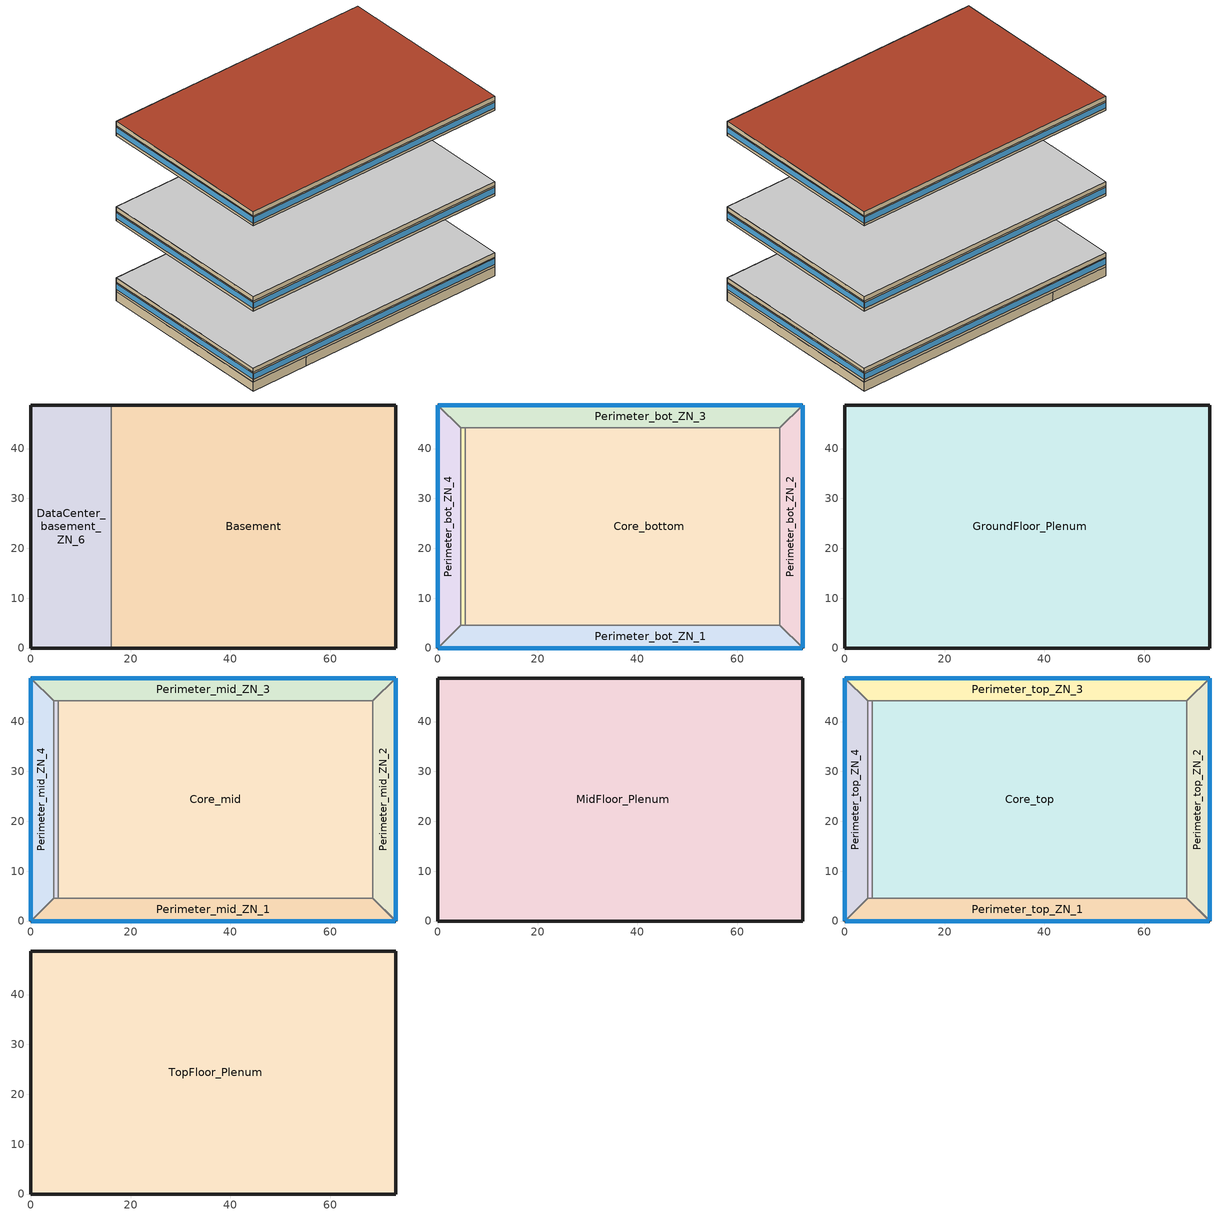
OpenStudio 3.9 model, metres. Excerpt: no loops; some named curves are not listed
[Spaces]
Basement
 floor foundation (BTAP-Grnd-Floor-Mass:U-0.757_std): 73.11,48.74 73.11,0 16.08,0 16.08,48.74 z-2.44
 wall foundation (BTAP-Grnd-Wall-Mass:U-0.568_std): 16.08,0 73.11,0 73.11,48.74 16.08,48.74 z-2.44:0
 wall to DataCenter_basement_ZN_6: 16.08,48.74 16.08,0 z-2.44:0
DataCenter_basement_ZN_6
 floor foundation (BTAP-Grnd-Floor-Mass:U-0.757_std): 16.08,48.74 16.08,0 0,0 0,48.74 z-2.44
 wall foundation (BTAP-Grnd-Wall-Mass:U-0.568_std): 16.08,48.74 0,48.74 0,0 16.08,0 z-2.44:0
Core_bottom
 floor to DataCenter_basement_ZN_6: 16.08,44.16 16.08,4.57 5.49,4.57 5.49,44.16 z0
 floor to Basement: 68.53,44.16 68.53,4.57 16.08,4.57 16.08,44.16 z0
 wall to Perimeter_bot_ZN_1: 5.49,4.57 68.53,4.57 z0:2.74
 wall to DataCenter_bot_ZN_6: 5.49,44.16 5.49,4.57 z0:2.74
 wall to Perimeter_bot_ZN_2: 68.53,4.57 68.53,44.16 z0:2.74
 wall to Perimeter_bot_ZN_3: 68.53,44.16 5.49,44.16 z0:2.74
Perimeter_bot_ZN_3
 floor to Basement: 73.11,48.74 68.53,44.16 16.08,44.16 16.08,48.74 z0
 floor to DataCenter_basement_ZN_6: 16.08,48.74 16.08,44.16 4.57,44.16 0,48.74 z0
 wall outside: 73.11,48.74 0,48.74 z0:2.74
 wall to Perimeter_bot_ZN_4: 0,48.74 4.57,44.16 z0:2.74
 wall to Perimeter_bot_ZN_2: 68.53,44.16 73.11,48.74 z0:2.74
 wall to DataCenter_bot_ZN_6: 4.57,44.16 5.49,44.16 z0:2.74
 window (BTAP-Ext-FixedWindow:U=0.220 SHGC=0.500): 73.08,48.74 0.03,48.74 z0.76:2.35
Perimeter_bot_ZN_1
 floor to DataCenter_basement_ZN_6: 16.08,4.57 16.08,0 0,0 4.57,4.57 z0
 floor to Basement: 68.53,4.57 73.11,0 16.08,0 16.08,4.57 z0
 wall outside: 0,0 73.11,0 z0:2.74
 wall to Perimeter_bot_ZN_4: 4.57,4.57 0,0 z0:2.74
 wall to DataCenter_bot_ZN_6: 5.49,4.57 4.57,4.57 z0:2.74
 wall to Perimeter_bot_ZN_2: 73.11,0 68.53,4.57 z0:2.74
 window (BTAP-Ext-FixedWindow:U=0.220 SHGC=0.500): 0.03,0 73.08,0 z0.76:2.35
Perimeter_bot_ZN_2
 floor to Basement: 73.11,48.74 73.11,0 68.53,4.57 68.53,44.16 z0
 wall outside: 73.11,0 73.11,48.74 z0:2.74
 window (BTAP-Ext-FixedWindow:U=0.220 SHGC=0.500): 73.11,0.03 73.11,48.71 z0.76:2.35
Perimeter_bot_ZN_4
 floor to DataCenter_basement_ZN_6: 0,48.74 4.57,44.16 4.57,4.57 0,0 z0
 wall outside: 0,48.74 0,0 z0:2.74
 wall to DataCenter_bot_ZN_6: 4.57,4.57 4.57,44.16 z0:2.74
 window (BTAP-Ext-FixedWindow:U=0.220 SHGC=0.500): 0,48.71 0,0.03 z0.76:2.35
DataCenter_bot_ZN_6
 floor to DataCenter_basement_ZN_6: 5.49,44.16 5.49,4.57 4.57,4.57 4.57,44.16 z0
GroundFloor_Plenum
 floor to Perimeter_bot_ZN_4: 0,48.74 4.57,44.16 4.57,4.57 0,0 z2.74
 floor to Perimeter_bot_ZN_2: 73.11,48.74 73.11,0 68.53,4.57 68.53,44.16 z2.74
 floor to Perimeter_bot_ZN_1: 68.53,4.57 73.11,0 0,0 4.57,4.57 z2.74
 floor to Perimeter_bot_ZN_3: 73.11,48.74 68.53,44.16 4.57,44.16 0,48.74 z2.74
 floor to Core_bottom: 68.53,44.16 68.53,4.57 5.49,4.57 5.49,44.16 z2.74
 floor to DataCenter_bot_ZN_6: 5.49,44.16 5.49,4.57 4.57,4.57 4.57,44.16 z2.74
 wall outside: 73.11,0 73.11,48.74 0,48.74 0,0 73.11,0 z2.74:3.96
 ceiling adiabatic (BTAP-Int-Wall): 73.11,0 73.11,48.74 0,48.74 0,0 z3.96
Perimeter_mid_ZN_2
 floor adiabatic (BTAP-Int-Wall): 73.11,48.74 73.11,0 68.53,4.57 68.53,44.16 z19.82
 wall outside: 73.11,0 73.11,48.74 z19.82:22.56
 wall to Perimeter_mid_ZN_3: 73.11,48.74 68.53,44.16 z19.82:22.56
 wall to Perimeter_mid_ZN_1: 68.53,4.57 73.11,0 z19.82:22.56
 wall to Core_mid: 68.53,44.16 68.53,4.57 z19.82:22.56
 window (BTAP-Ext-FixedWindow:U=0.220 SHGC=0.500): 73.11,0.03 73.11,48.71 z20.58:22.16
Perimeter_mid_ZN_1
 floor adiabatic (BTAP-Int-Wall): 68.53,4.57 73.11,0 0,0 4.57,4.57 z19.82
 wall outside: 0,0 73.11,0 z19.82:22.56
 wall to Perimeter_mid_ZN_4: 4.57,4.57 0,0 z19.82:22.56
 wall to DataCenter_mid_ZN_6: 5.49,4.57 4.57,4.57 z19.82:22.56
 wall to Core_mid: 68.53,4.57 5.49,4.57 z19.82:22.56
 window (BTAP-Ext-FixedWindow:U=0.220 SHGC=0.500): 0.03,0 73.08,0 z20.58:22.16
DataCenter_mid_ZN_6
 floor adiabatic (BTAP-Int-Wall): 5.49,44.16 5.49,4.57 4.57,4.57 4.57,44.16 z19.82
 wall to Perimeter_mid_ZN_4: 4.57,44.16 4.57,4.57 z19.82:22.56
 wall to Core_mid: 5.49,4.57 5.49,44.16 z19.82:22.56
 wall to Perimeter_mid_ZN_3: 5.49,44.16 4.57,44.16 z19.82:22.56
Core_mid
 floor adiabatic (BTAP-Int-Wall): 68.53,44.16 68.53,4.57 5.49,4.57 5.49,44.16 z19.82
 wall to Perimeter_mid_ZN_3: 68.53,44.16 5.49,44.16 z19.82:22.56
Perimeter_mid_ZN_3
 floor adiabatic (BTAP-Int-Wall): 73.11,48.74 68.53,44.16 4.57,44.16 0,48.74 z19.82
 wall outside: 73.11,48.74 0,48.74 z19.82:22.56
 wall to Perimeter_mid_ZN_4: 0,48.74 4.57,44.16 z19.82:22.56
 window (BTAP-Ext-FixedWindow:U=0.220 SHGC=0.500): 73.08,48.74 0.03,48.74 z20.58:22.16
Perimeter_mid_ZN_4
 floor adiabatic (BTAP-Int-Wall): 0,48.74 4.57,44.16 4.57,4.57 0,0 z19.82
 wall outside: 0,48.74 0,0 z19.82:22.56
 window (BTAP-Ext-FixedWindow:U=0.220 SHGC=0.500): 0,48.71 0,0.03 z20.58:22.16
MidFloor_Plenum
 floor to Perimeter_mid_ZN_1: 68.53,4.57 73.11,0 0,0 4.57,4.57 z22.56
 floor to DataCenter_mid_ZN_6: 5.49,44.16 5.49,4.57 4.57,4.57 4.57,44.16 z22.56
 floor to Perimeter_mid_ZN_2: 73.11,48.74 73.11,0 68.53,4.57 68.53,44.16 z22.56
 floor to Perimeter_mid_ZN_4: 0,48.74 4.57,44.16 4.57,4.57 0,0 z22.56
 floor to Core_mid: 68.53,44.16 68.53,4.57 5.49,4.57 5.49,44.16 z22.56
 floor to Perimeter_mid_ZN_3: 73.11,48.74 68.53,44.16 4.57,44.16 0,48.74 z22.56
 wall outside: 73.11,48.74 0,48.74 0,0 73.11,0 73.11,48.74 z22.56:23.78
 ceiling adiabatic (BTAP-Int-Wall): 73.11,0 73.11,48.74 0,48.74 0,0 z23.78
DataCenter_top_ZN_6
 floor adiabatic (BTAP-Int-Wall): 5.49,44.16 5.49,4.57 4.57,4.57 4.57,44.16 z43.6
 wall to Perimeter_top_ZN_4: 4.57,44.16 4.57,4.57 z43.6:46.34
 wall to Core_top: 5.49,4.57 5.49,44.16 z43.6:46.34
 wall to Perimeter_top_ZN_3: 5.49,44.16 4.57,44.16 z43.6:46.34
 wall to Perimeter_top_ZN_1: 4.57,4.57 5.49,4.57 z43.6:46.34
Perimeter_top_ZN_3
 floor adiabatic (BTAP-Int-Wall): 73.11,48.74 68.53,44.16 4.57,44.16 0,48.74 z43.6
 wall outside: 73.11,48.74 0,48.74 z43.6:46.34
 wall to Core_top: 5.49,44.16 68.53,44.16 z43.6:46.34
 wall to Perimeter_top_ZN_2: 68.53,44.16 73.11,48.74 z43.6:46.34
 wall to Perimeter_top_ZN_4: 0,48.74 4.57,44.16 z43.6:46.34
 window (BTAP-Ext-FixedWindow:U=0.220 SHGC=0.500): 73.08,48.74 0.03,48.74 z44.36:45.94
Core_top
 floor adiabatic (BTAP-Int-Wall): 68.53,44.16 68.53,4.57 5.49,4.57 5.49,44.16 z43.6
 wall to Perimeter_top_ZN_1: 5.49,4.57 68.53,4.57 z43.6:46.34
 wall to Perimeter_top_ZN_2: 68.53,4.57 68.53,44.16 z43.6:46.34
Perimeter_top_ZN_2
 floor adiabatic (BTAP-Int-Wall): 73.11,48.74 73.11,0 68.53,4.57 68.53,44.16 z43.6
 wall outside: 73.11,0 73.11,48.74 z43.6:46.34
 wall to Perimeter_top_ZN_1: 68.53,4.57 73.11,0 z43.6:46.34
 window (BTAP-Ext-FixedWindow:U=0.220 SHGC=0.500): 73.11,0.03 73.11,48.71 z44.36:45.94
Perimeter_top_ZN_1
 floor adiabatic (BTAP-Int-Wall): 68.53,4.57 73.11,0 0,0 4.57,4.57 z43.6
 wall outside: 0,0 73.11,0 z43.6:46.34
 wall to Perimeter_top_ZN_4: 4.57,4.57 0,0 z43.6:46.34
 window (BTAP-Ext-FixedWindow:U=0.220 SHGC=0.500): 0.03,0 73.08,0 z44.36:45.94
Perimeter_top_ZN_4
 floor adiabatic (BTAP-Int-Wall): 0,48.74 4.57,44.16 4.57,4.57 0,0 z43.6
 wall outside: 0,48.74 0,0 z43.6:46.34
 window (BTAP-Ext-FixedWindow:U=0.220 SHGC=0.500): 0,48.71 0,0.03 z44.36:45.94
TopFloor_Plenum
 floor to Perimeter_top_ZN_3: 73.11,48.74 68.53,44.16 4.57,44.16 0,48.74 z46.34
 floor to Perimeter_top_ZN_2: 73.11,48.74 73.11,0 68.53,4.57 68.53,44.16 z46.34
 floor to Perimeter_top_ZN_1: 68.53,4.57 73.11,0 0,0 4.57,4.57 z46.34
 floor to Perimeter_top_ZN_4: 0,48.74 4.57,44.16 4.57,4.57 0,0 z46.34
 floor to DataCenter_top_ZN_6: 5.49,44.16 5.49,4.57 4.57,4.57 4.57,44.16 z46.34
 floor to Core_top: 68.53,44.16 68.53,4.57 5.49,4.57 5.49,44.16 z46.34
 wall outside: 0,0 73.11,0 73.11,48.74 0,48.74 0,0 z46.34:47.56
 roof outside: 73.11,0 73.11,48.74 0,48.74 0,0 z47.56
[Building]
LargeOffice: North Axis {deg}=45; Default Construction Set=BTAP-Mass at hdd = 3890.0; Standards Number of Stories=13; Standards Number of Above Ground Stories=12; Standards Template=NECB2017; Standards Building Type=LargeOffice
[Site]
Toronto Intl AP_ON_CAN: Latitude {deg}=43.68; Longitude {deg}=-79.63; Time Zone {hr}=-5; Elevation {m}=173.4
[Site:WaterMainsTemperature]
Calculation Method=Correlation; Annual Average Outdoor Air Temperature {C}=9.06667; Maximum Difference In Monthly Average Outdoor Air Temperatures {deltaC}=25.2
[Site:GroundTemperature:BuildingSurface]
19.527, 19.502, 19.536, 19.598, 20.002, 21.64, 22.225, 22.375, 21.449, 20.121, 19.802, 19.633
[SizingPeriod:DesignDay] Barometric Pressure {Pa}=99259; Rain Indicator=No; Snow Indicator=No; Day of Month=21; Daylight Saving Time Indicator=No; Humidity Condition Type=Wetbulb; Dry-Bulb Temperature Range Modifier Type=DefaultMultipliers
Name | Maximum Dry-Bulb Temperature {C} | Daily Dry-Bulb Temperature Range {deltaC} | Wind Speed {m/s} | Wind Direction {deg} | Month | Day Type | Wetbulb or DewPoint at Maximum Dry-Bulb {C} | Solar Model Indicator | ASHRAE Clear Sky Optical Depth for Beam Irradiance | ASHRAE Clear Sky Optical Depth for Diffuse Irradiance | Sky Clearness
Toronto Intl AP Ann Clg .4% Condns DB=>MWB | 31.5 | 9.5 | 6 | 270 | 7 | SummerDesignDay | 22.4 | ASHRAETau | 0.426 | 2.27
Toronto Intl AP Ann Clg .4% Condns WB=>MDB | 29.2 | 9.5 | 6 | 270 | 7 | SummerDesignDay | 23.8 | ASHRAETau | 0.426 | 2.27
Toronto Intl AP Ann Htg 99.6% Condns DB | -18.5 | 0 | 5.3 | 0 | 1 | WinterDesignDay | -18.5 | ASHRAEClearSky |  |  | 0
[ClimateZones]
Climate Zone Institution Name 1=ASHRAE; Climate Zone Document Name 1=ANSI/ASHRAE Standard 169; Climate Zone Document Year 1=2006; Climate Zone Value 1=5A
[Site:GroundTemperature:Shallow]
-2.3, -0.2, 4, 8, 15.4, 19.4, 20.5, 18.5, 13.9, 8.1, 2.5, -1.3
[Site:GroundTemperature:Deep]
3.7, 3.3, 4.4, 5.9, 9.7, 12.5, 14.4, 14.8, 13.7, 11.3, 8.3, 5.6
[Site:GroundTemperature:FCfactorMethod]
January Ground Temperature {C}=10.8; February Ground Temperature {C}=4; March Ground Temperature {C}=-2.5; April Ground Temperature {C}=-2.7; May Ground Temperature {C}=-3.6; June Ground Temperature {C}=0.4; July Ground Temperature {C}=7.7; August Ground Temperature {C}=14.6; September Ground Temperature {C}=19.4; October Ground Temperature {C}=21.6; November Ground Temperature {C}=20.9; December Ground Temperature {C}=18.2
[Material:NoMass] Roughness=Smooth; Thermal Absorptance=0.9; Solar Absorptance=0.7
Name | Thermal Resistance {m2-K/W} | Visible Absorptance
Typical Carpet Pad; Typical Carpet Pad 1 | 0.21648 | 0.8
Typical Insulation 1 | 5.91238 | 0.7
Typical Insulation 2 | 3.32618 | 0.7
Typical Insulation 3 | 6.17282 | 0.7
Typical Carpet Pad 2 | 1.25503 | 0.8
Typical Carpet Pad 3 | 1.69459 | 0.8
Typical Carpet Pad 4 | 4.69593 | 0.8
Typical Insulation 4 | 0.526298 | 0.7
Typical Insulation 5 | 0.526316 | 0.7
[Material]
Name | Roughness | Thickness {m} | Conductivity {W/m-K} | Density {kg/m3} | Specific Heat {J/kg-K} | Thermal Absorptance | Solar Absorptance | Visible Absorptance
G05 25mm wood | MediumSmooth | 0.0254 | 0.15 | 608 | 1630 | 0.9 | 0.5 | 0.5
100mm Normalweight concrete floor 1 | MediumSmooth | 0.1016 | 2.31 | 2322 | 832
G01 13mm gypsum board 1 | Smooth | 0.0127 | 0.16 | 800 | 1090 | 0.9 | 0.7 | 0.5
4 in. Normalweight Concrete Floor 1 | MediumRough | 0.1016 | 2.31 | 2322 | 832 | 0.9 | 0.7 | 0.7
1IN Stucco 1 | Smooth | 0.0253 | 0.6918 | 1858 | 837 | 0.9 | 0.7 | 0.92
8IN CONCRETE HW RefBldg 1 | Rough | 0.2032 | 1.311 | 2240 | 836.8 | 0.9 | 0.7 | 0.7
1/2IN Gypsum 1 | Smooth | 0.0127 | 0.16 | 784.9 | 830 | 0.9 | 0.4 | 0.4
Metal Roof Surface 1; F08 Metal surface 1 | Smooth | 0.0008 | 45.28 | 7824 | 500 | 0.9 | 0.7 | 0.7
6 in. Normalweight Concrete Floor 1; 6 in. Normalweight Concrete Floor 2; 6 in. Normalweight Concrete Floor 3 | MediumRough | 0.1524 | 2.31 | 2322 | 832 | 0.9 | 0.7 | 0.7
Expanded Polystyrene | MediumSmooth | 0.0363959 | 0.029 | 29 | 1210
Expanded Polystyrene 1 | MediumSmooth | 0.0491431 | 0.029 | 29 | 1210
[Construction]
BTAP-Int-Partition; BTAP-Int-Door: G05 25mm wood
BTAP-Int-Floor: 100mm Normalweight concrete floor 1, Typical Carpet Pad
BTAP-Int-Wall: G01 13mm gypsum board 1, G01 13mm gypsum board 1
BTAP-Int-Ceiling: Typical Carpet Pad, 100mm Normalweight concrete floor 1
BTAP-Int-Window: SimpleGlazing
BTAP-Ext-Floor-Mass:U-0.162: Typical Insulation 1, 4 in. Normalweight Concrete Floor 1, Typical Carpet Pad 1
BTAP-Ext-Wall-Mass:U-0.278: 1IN Stucco 1, 8IN CONCRETE HW RefBldg 1, Typical Insulation 2, 1/2IN Gypsum 1
BTAP-Ext-Roof-Metal:U-0.162: Metal Roof Surface 1, Typical Insulation 3
BTAP-Grnd-Floor-Mass:U-0.757: 6 in. Normalweight Concrete Floor 1, Typical Carpet Pad 2
BTAP-Grnd-Wall-Mass:U-0.568: 6 in. Normalweight Concrete Floor 2, Typical Carpet Pad 3
BTAP-Grnd-Roof-Mass:U-0.21: 6 in. Normalweight Concrete Floor 3, Typical Carpet Pad 4
BTAP-Ext-FixedWindow:U=0.220 SHGC=0.500: SimpleGlazing:U=0.220 SHGC=0.500
BTAP-Ext-FixedWindow:U=0.220 SHGC=0.600: SimpleGlazing:U=0.220 SHGC=0.600
BTAP-Ext-Door:U-1.9: F08 Metal surface 1, Typical Insulation 4
BTAP-Ext-GlassDoors:U=0.190 SHGC=0.600; BTAP-Ext-Skylights:U=0.190 SHGC=0.600; BTAP-Ext-DaylightDomes:U=0.190 SHGC=0.600; BTAP-Ext-DaylightDiffuser:U=0.190 SHGC=0.600: SimpleGlazing:U=0.190 SHGC=0.600
BTAP-Ext-OverHeadDoor:U-1.9: Typical Insulation 5
BTAP-Grnd-Floor-Mass:U-0.757_std: 6 in. Normalweight Concrete Floor 1, Expanded Polystyrene
BTAP-Grnd-Wall-Mass:U-0.568_std: 6 in. Normalweight Concrete Floor 2, Expanded Polystyrene 1
[DefaultConstructionSet]
BTAP-Mass at hdd = 3890.0: Default Exterior Surface Constructions=BTAP-Mass at hdd = 3890.0; Default Interior Surface Constructions=Default Surface Constructions 2; Default Ground Contact Surface Constructions=BTAP-Mass at hdd = 3890.0 1; Default Exterior SubSurface Constructions=BTAP-Mass at hdd = 3890.0; Default Interior SubSurface Constructions=Default Sub Surface Constructions 2; Interior Partition Construction=BTAP-Int-Partition
[DefaultSurfaceConstructions]
Name | Floor Construction | Wall Construction | Roof Ceiling Construction
Default Surface Constructions 2 | BTAP-Int-Floor | BTAP-Int-Wall | BTAP-Int-Ceiling
BTAP-Mass at hdd = 3890.0 | BTAP-Ext-Floor-Mass:U-0.162 | BTAP-Ext-Wall-Mass:U-0.278 | BTAP-Ext-Roof-Metal:U-0.162
BTAP-Mass at hdd = 3890.0 1 | BTAP-Grnd-Floor-Mass:U-0.757 | BTAP-Grnd-Wall-Mass:U-0.568 | BTAP-Grnd-Roof-Mass:U-0.21
[DefaultSubSurfaceConstructions]
Name | Fixed Window Construction | Operable Window Construction | Door Construction | Glass Door Construction | Overhead Door Construction | Skylight Construction | Tubular Daylight Dome Construction | Tubular Daylight Diffuser Construction
Default Sub Surface Constructions 2 | BTAP-Int-Window | BTAP-Int-Window | BTAP-Int-Door
BTAP-Mass at hdd = 3890.0 | BTAP-Ext-FixedWindow:U=0.220 SHGC=0.500 | BTAP-Ext-FixedWindow:U=0.220 SHGC=0.600 | BTAP-Ext-Door:U-1.9 | BTAP-Ext-GlassDoors:U=0.190 SHGC=0.600 | BTAP-Ext-OverHeadDoor:U-1.9 | BTAP-Ext-Skylights:U=0.190 SHGC=0.600 | BTAP-Ext-DaylightDomes:U=0.190 SHGC=0.600 | BTAP-Ext-DaylightDiffuser:U=0.190 SHGC=0.600
[WindowMaterial:SimpleGlazingSystem] Visible Transmittance=0.21
Name | U-Factor {W/m2-K} | Solar Heat Gain Coefficient
SimpleGlazing; SimpleGlazing:U=0.220 SHGC=0.600 | 2.2 | 0.6
SimpleGlazing:U=0.220 SHGC=0.500 | 2.2 | 0.5
SimpleGlazing:U=0.190 SHGC=0.600 | 1.9 | 0.6
[Space] Volume {m3}=Autocalculate
Name | Space Type | Building Story | Thermal Zone | Part of Total Floor Area
Core_mid | Space Function Office open plan | Building Story 2 | ALL_ST=Office open plan_FL=Building Story 2_SCH=A 4 | Yes
DataCenter_top_ZN_6 | Space Function Office open plan | Building Story 3 | ALL_ST=Office open plan_FL=Building Story 3_SCH=A 3
Perimeter_mid_ZN_2 | Space Function Office open plan | Building Story 2 | ALL_ST=Office open plan_FL=Building Story 2_SCH=A 1 | Yes
Perimeter_mid_ZN_1 | Space Function Office open plan | Building Story 2 | ALL_ST=Office open plan_FL=Building Story 2_SCH=A 2 | Yes
MidFloor_Plenum | Space Function - undefined - | Building Story 2 | ALL_ST=- undefined -_FL=Building Story 2_SCH=A | No
DataCenter_mid_ZN_6 | Space Function Office open plan | Building Story 2 | ALL_ST=Office open plan_FL=Building Story 2_SCH=A 3
Core_bottom | Space Function Office open plan | Building Story 1 | ALL_ST=Office open plan_FL=Building Story 1_SCH=A 3 | Yes
Perimeter_top_ZN_3 | Space Function Office open plan | Building Story 3 | ALL_ST=Office open plan_FL=Building Story 3_SCH=A 4 | Yes
Core_top | Space Function Office open plan | Building Story 3 | ALL_ST=Office open plan_FL=Building Story 3_SCH=A 5 | Yes
Perimeter_bot_ZN_3 | Space Function Office open plan | Building Story 1 | ALL_ST=Office open plan_FL=Building Story 1_SCH=A 4 | Yes
Basement | Space Function Electrical/Mechanical room-sch-A | Basement Story 0 | WILD_ST=Electrical/Mechanical room-sch-A_FL=Basement Story 0_SCH=A | Yes
Perimeter_bot_ZN_1 | Space Function Office open plan | Building Story 1 | ALL_ST=Office open plan_FL=Building Story 1_SCH=A 5 | Yes
Perimeter_mid_ZN_3 | Space Function Office open plan | Building Story 2 | ALL_ST=Office open plan_FL=Building Story 2_SCH=A 5 | Yes
Perimeter_top_ZN_2 | Space Function Office open plan | Building Story 3 | ALL_ST=Office open plan_FL=Building Story 3_SCH=A 2 | Yes
Perimeter_top_ZN_1 | Space Function Office open plan | Building Story 3 | ALL_ST=Office open plan_FL=Building Story 3_SCH=A 1 | Yes
Perimeter_mid_ZN_4 | Space Function Office open plan | Building Story 2 | ALL_ST=Office open plan_FL=Building Story 2_SCH=A | Yes
TopFloor_Plenum | Space Function - undefined - | Building Story 3 | ALL_ST=- undefined -_FL=Building Story 3_SCH=A | No
GroundFloor_Plenum | Space Function - undefined - | Building Story 1 | ALL_ST=- undefined -_FL=Building Story 1_SCH=A | No
Perimeter_top_ZN_4 | Space Function Office open plan | Building Story 3 | ALL_ST=Office open plan_FL=Building Story 3_SCH=A | Yes
DataCenter_basement_ZN_6 | Space Function Office open plan | Basement Story 0 | ALL_ST=Office open plan_FL=Basement Story 0_SCH=A
Perimeter_bot_ZN_2 | Space Function Office open plan | Building Story 1 | ALL_ST=Office open plan_FL=Building Story 1_SCH=A 2 | Yes
Perimeter_bot_ZN_4 | Space Function Office open plan | Building Story 1 | ALL_ST=Office open plan_FL=Building Story 1_SCH=A | Yes
DataCenter_bot_ZN_6 | Space Function Office open plan | Building Story 1 | ALL_ST=Office open plan_FL=Building Story 1_SCH=A 1
[BuildingStory]
Name | Nominal Z Coordinate {m}
Basement Story 0 | -2.439
Building Story 1 | 0
Building Story 2 | 19.816
Building Story 3 | 43.5952
[SpaceType] Standards Building Type=Space Function
Name | Default Schedule Set | Design Specification Outdoor Air Object | Standards Space Type
Space Function Electrical/Mechanical room-sch-A | Space Function Electrical/Mechanical room-sch-A Schedule Set | Space Function Electrical/Mechanical room-sch-A Ventilation | Electrical/Mechanical room-sch-A
Space Function Office open plan | Space Function Office open plan Schedule Set | Space Function Office open plan Ventilation | Office open plan
Space Function - undefined - | Space Function - undefined - Schedule Set | Space Function - undefined - Ventilation | - undefined -
[DesignSpecification:OutdoorAir]
Name | Outdoor Air Flow per Person {m3/s-person} | Outdoor Air Flow per Floor Area {m3/s-m2} | Outdoor Air Flow Air Changes per Hour {1/hr} | Outdoor Air Method
Space Function - undefined - Ventilation | 0 | 0 | 0
Space Function Electrical/Mechanical room-sch-A Ventilation |  | 0.000254 |  | Sum
Space Function Office open plan Ventilation | 0.0142188 |  |  | Sum
[DefaultScheduleSet]
Name | Number of People Schedule | People Activity Level Schedule | Lighting Schedule | Electric Equipment Schedule
Space Function - undefined - Schedule Set
Space Function Electrical/Mechanical room-sch-A Schedule Set | NECB-A-Occupancy | NECB-Activity | NECB-A-Lighting | NECB-A-Electric-Equipment
Space Function Office open plan Schedule Set | NECB-A-Occupancy | NECB-Activity | NECB-A-Occupancy-NECB-A-Lighting-0.2-0.1-0.67-Light Ruleset | NECB-A-Electric-Equipment
[ThermostatSetpoint:DualSetpoint]
Name | Heating Setpoint Temperature Schedule | Cooling Setpoint Temperature Schedule
Space Function Office open plan Thermostat 39; Space Function Office open plan Thermostat 40; Space Function Office open plan Thermostat 41; Space Function Office open plan Thermostat 42; Space Function Office open plan Thermostat 43; Space Function Office open plan Thermostat 44; Space Function Office open plan Thermostat 45; Space Function Office open plan Thermostat 46; Space Function Office open plan Thermostat 47; Space Function Office open plan Thermostat 48; Space Function Office open plan Thermostat 49; Space Function Office open plan Thermostat 50; Space Function Office open plan Thermostat 51; Space Function Office open plan Thermostat 52; Space Function Office open plan Thermostat 53; Space Function Office open plan Thermostat 54; Space Function Office open plan Thermostat 55; Space Function Office open plan Thermostat 56; Space Function Office open plan Thermostat 57; Space Function Electrical/Mechanical room-sch-A Thermostat 3 | NECB-A-Thermostat Setpoint-Heating | NECB-A-Thermostat Setpoint-Cooling
Space Function - undefined - Thermostat 7; Space Function - undefined - Thermostat 8; Space Function - undefined - Thermostat 9
[People:Definition] Number of People Calculation Method=People/Area; Fraction Radiant=0.3
Name | People per Space Floor Area {person/m2}
Space Function Electrical/Mechanical room-sch-A People Definition | 0.00500182
Space Function Office open plan People Definition | 0.0500182
[People] Work Efficiency Schedule=Work Efficiency Schedule; Clothing Insulation Schedule=Clothing Schedule; Air Velocity Schedule=Air Velocity Schedule; Multiplier=0.85
Name | People Definition | Space or SpaceType
Space Function Electrical/Mechanical room-sch-A People | Space Function Electrical/Mechanical room-sch-A People Definition | Space Function Electrical/Mechanical room-sch-A
Space Function Office open plan People | Space Function Office open plan People Definition | Space Function Office open plan
[Lights:Definition] Design Level Calculation Method=Watts/Area; Fraction Radiant=0.2; Fraction Visible=0.6
Name | Watts per Space Floor Area {W/m2}
Space Function Electrical/Mechanical room-sch-A Lights Definition - LED lighting | 3.68
Space Function Office open plan Lights Definition - LED lighting | 6.96
[Lights] Fraction Replaceable=1
Name | Lights Definition | Space or SpaceType
Space Function Electrical/Mechanical room-sch-A Lights | Space Function Electrical/Mechanical room-sch-A Lights Definition - LED lighting | Space Function Electrical/Mechanical room-sch-A
Space Function Office open plan Lights | Space Function Office open plan Lights Definition - LED lighting | Space Function Office open plan
[ElectricEquipment:Definition] Design Level Calculation Method=Watts/Area; Fraction Radiant=0.5
Name | Watts per Space Floor Area {W/m2}
Space Function Electrical/Mechanical room-sch-A Elec Equip Definition | 1.00036
Space Function Office open plan Elec Equip Definition | 7.50273
[ElectricEquipment] Multiplier=0.5
Name | Electric Equipment Definition | Space or SpaceType
Space Function Electrical/Mechanical room-sch-A Elec Equip | Space Function Electrical/Mechanical room-sch-A Elec Equip Definition | Space Function Electrical/Mechanical room-sch-A
Space Function Office open plan Elec Equip | Space Function Office open plan Elec Equip Definition | Space Function Office open plan
[SpaceInfiltration:DesignFlowRate] Schedule=Always On Discrete; Design Flow Rate Calculation Method=Flow/ExteriorArea; Flow per Exterior Surface Area {m3/s-m2}=0.000125; Constant Term Coefficient=0; Temperature Term Coefficient=0; Velocity Term Coefficient=0.224; Velocity Squared Term Coefficient=0
Name | Space or SpaceType
GroundFloor_Plenum Infiltration | GroundFloor_Plenum
MidFloor_Plenum Infiltration | MidFloor_Plenum
Perimeter_bot_ZN_1 Infiltration | Perimeter_bot_ZN_1
Perimeter_bot_ZN_2 Infiltration | Perimeter_bot_ZN_2
Perimeter_bot_ZN_3 Infiltration | Perimeter_bot_ZN_3
Perimeter_bot_ZN_4 Infiltration | Perimeter_bot_ZN_4
Perimeter_mid_ZN_1 Infiltration | Perimeter_mid_ZN_1
Perimeter_mid_ZN_2 Infiltration | Perimeter_mid_ZN_2
Perimeter_mid_ZN_3 Infiltration | Perimeter_mid_ZN_3
Perimeter_mid_ZN_4 Infiltration | Perimeter_mid_ZN_4
Perimeter_top_ZN_1 Infiltration | Perimeter_top_ZN_1
Perimeter_top_ZN_2 Infiltration | Perimeter_top_ZN_2
Perimeter_top_ZN_3 Infiltration | Perimeter_top_ZN_3
Perimeter_top_ZN_4 Infiltration | Perimeter_top_ZN_4
TopFloor_Plenum Infiltration | TopFloor_Plenum
[ThermalZone] Use Ideal Air Loads=No
Name | Thermostat | Multiplier
ALL_ST=Office open plan_FL=Building Story 1_SCH=A | Space Function Office open plan Thermostat 39
ALL_ST=- undefined -_FL=Building Story 1_SCH=A | Space Function - undefined - Thermostat 7
ALL_ST=Office open plan_FL=Building Story 3_SCH=A | Space Function Office open plan Thermostat 40
ALL_ST=- undefined -_FL=Building Story 3_SCH=A | Space Function - undefined - Thermostat 8
ALL_ST=Office open plan_FL=Building Story 2_SCH=A | Space Function Office open plan Thermostat 41 | 10
ALL_ST=Office open plan_FL=Building Story 3_SCH=A 1 | Space Function Office open plan Thermostat 42
ALL_ST=Office open plan_FL=Building Story 1_SCH=A 1 | Space Function Office open plan Thermostat 43
ALL_ST=Office open plan_FL=Building Story 1_SCH=A 2 | Space Function Office open plan Thermostat 44
ALL_ST=Office open plan_FL=Building Story 3_SCH=A 2 | Space Function Office open plan Thermostat 45
ALL_ST=Office open plan_FL=Building Story 2_SCH=A 1 | Space Function Office open plan Thermostat 46 | 10
ALL_ST=Office open plan_FL=Building Story 3_SCH=A 3 | Space Function Office open plan Thermostat 47
ALL_ST=Office open plan_FL=Building Story 2_SCH=A 2 | Space Function Office open plan Thermostat 48 | 10
ALL_ST=Office open plan_FL=Basement Story 0_SCH=A | Space Function Office open plan Thermostat 49
ALL_ST=- undefined -_FL=Building Story 2_SCH=A | Space Function - undefined - Thermostat 9 | 10
ALL_ST=Office open plan_FL=Building Story 1_SCH=A 3 | Space Function Office open plan Thermostat 50
ALL_ST=Office open plan_FL=Building Story 3_SCH=A 4 | Space Function Office open plan Thermostat 51
ALL_ST=Office open plan_FL=Building Story 2_SCH=A 3 | Space Function Office open plan Thermostat 52 | 10
ALL_ST=Office open plan_FL=Building Story 3_SCH=A 5 | Space Function Office open plan Thermostat 53
ALL_ST=Office open plan_FL=Building Story 2_SCH=A 4 | Space Function Office open plan Thermostat 54 | 10
ALL_ST=Office open plan_FL=Building Story 1_SCH=A 4 | Space Function Office open plan Thermostat 55
ALL_ST=Office open plan_FL=Building Story 2_SCH=A 5 | Space Function Office open plan Thermostat 56 | 10
ALL_ST=Office open plan_FL=Building Story 1_SCH=A 5 | Space Function Office open plan Thermostat 57
WILD_ST=Electrical/Mechanical room-sch-A_FL=Basement Story 0_SCH=A | Space Function Electrical/Mechanical room-sch-A Thermostat 3
[Sizing:Zone] Zone Cooling Design Supply Air Temperature Input Method=SupplyAirTemperature; Zone Cooling Design Supply Air Temperature {C}=14; Zone Cooling Design Supply Air Temperature Difference {deltaC}=11.11; Zone Heating Design Supply Air Temperature Input Method=SupplyAirTemperature; Zone Heating Design Supply Air Temperature {C}=40; Zone Heating Design Supply Air Temperature Difference {deltaC}=11.11; Zone Cooling Design Supply Air Humidity Ratio {kg-H2O/kg-air}=0.0085; Zone Heating Design Supply Air Humidity Ratio {kg-H2O/kg-air}=0.008; Cooling Design Air Flow Method=DesignDay; Heating Design Air Flow Method=DesignDay; Account for Dedicated Outdoor Air System=No; Dedicated Outdoor Air System Control Strategy=NeutralSupplyAir; Dedicated Outdoor Air Low Setpoint Temperature for Design {C}=autosize; Dedicated Outdoor Air High Setpoint Temperature for Design {C}=autosize; Zone Load Sizing Method=Sensible Load Only No Latent Load; Zone Latent Cooling Design Supply Air Humidity Ratio Input Method=HumidityRatioDifference; Zone Cooling Design Supply Air Humidity Ratio Difference {kgWater/kgDryAir}=0.005; Zone Latent Heating Design Supply Air Humidity Ratio Input Method=HumidityRatioDifference; Zone Humidification Design Supply Air Humidity Ratio Difference {kgWater/kgDryAir}=0.005; Sizing Option=Coincident
ALL_ST=- undefined -_FL=Building Story 1_SCH=A; ALL_ST=- undefined -_FL=Building Story 3_SCH=A; ALL_ST=- undefined -_FL=Building Story 2_SCH=A
[Foundation:Kiva]
Bldg Kiva Foundation: Wall Height Above Grade {m}=0; Wall Depth Below Slab {m}=0
[SurfaceProperty:ExposedFoundationPerimeter] Exposed Perimeter Calculation Method=TotalExposedPerimeter
Name | Total Exposed Perimeter {m}
DataCenter_basement_ZN_6_Floor | 80.8969
Basement_Floor | 162.7937
[Foundation:Kiva:Settings]

[Coil:Heating:DX:VariableSpeed:SpeedData] Reference Unit Gross Rated Heating Capacity {W}=9124.85; Reference Unit Rated Air Flow Rate {m3/s}=0.653; Rated Supply Air Fan Power Per Volume Flow Rate 2017 {W/(m3/s)}=773.3; Rated Supply Air Fan Power Per Volume Flow Rate 2023 {W/(m3/s)}=934.4; Heating Capacity Function of Temperature Curve=Mitsubishi Hyper Heating VRF Outdoor Unit HCAPFT curve; Total  Heating Capacity Function of Air Flow Fraction Curve=Mitsubishi Hyper Heating VRF Outdoor Unit HCAPFFF curve; Energy Input Ratio Function of Temperature Curve=Mitsubishi Hyper Heating VRF Outdoor Unit HEIRFT curve; Energy Input Ratio Function of Air Flow Fraction Curve=Mitsubishi Hyper Heating VRF Outdoor Unit HEIRFFF curve
Name | Reference Unit Gross Rated Heating COP
Coil Heating DX Variable Speed Speed Data 1 | 4.77783
Coil Heating DX Variable Speed Speed Data 2 | 4.95392
Coil Heating DX Variable Speed Speed Data 3 | 4.43349
Coil Heating DX Variable Speed Speed Data 4 | 7.40709
Coil Heating DX Variable Speed Speed Data 5 | 4.46491
[Coil:Cooling:DX:VariableSpeed:SpeedData] Reference Unit Gross Rated Total Cooling Capacity {W}=8914.19; Reference Unit Gross Rated Sensible Heat Ratio=0.79; Reference Unit Rated Air Flow Rate {m3/s}=0.944; Rated Evaporator Fan Power Per Volume Flow Rate 2017 {W/(m3/s)}=773.3; Rated Evaporator Fan Power Per Volume Flow Rate 2023 {W/(m3/s)}=934.4; Total Cooling Capacity Function of Temperature Curve=Mitsubishi Hyper Heating VRF Outdoor Unit CCAPFT curve; Total Cooling Capacity Function of Air Flow Fraction Curve=Mitsubishi Hyper Heating VRF Outdoor Unit CCAPFFF curve; Energy Input Ratio Function of Temperature Curve=Mitsubishi Hyper Heating VRF Outdoor Unit CEIRFT curve; Energy Input Ratio Function of Air Flow Fraction Curve=Mitsubishi Hyper Heating VRF Outdoor Unit CEIRFFF curve
Name | Reference Unit Gross Rated Cooling COP {W/W}
Coil Cooling DX Variable Speed Speed Data 1 | 3.68
Coil Cooling DX Variable Speed Speed Data 2 | 4.73
Coil Cooling DX Variable Speed Speed Data 3; Coil Cooling DX Variable Speed Speed Data 4; Coil Cooling DX Variable Speed Speed Data 5 | 3.76
[AvailabilityManager:NightCycle] Applicability Schedule=Always On Discrete; Control Type=CycleOnAny; Thermostat Tolerance {deltaC}=1; Cycling Run Time {s}=3600
Availability Manager Night Cycle 1; Availability Manager Night Cycle 2; Availability Manager Night Cycle 3; Availability Manager Night Cycle 4; Availability Manager Night Cycle 5
[HeatExchanger:AirToAir:SensibleAndLatent] Availability Schedule=Always On Discrete; Nominal Supply Air Flow Rate {m3/s}=autosize; Sensible Effectiveness at 100% Heating Air Flow=0.755; Latent Effectiveness at 100% Heating Air Flow=0.564; Sensible Effectiveness at 100% Cooling Air Flow=0.755; Latent Effectiveness at 100% Cooling Air Flow=0.564; Supply Air Outlet Temperature Control=Yes; Heat Exchanger Type=Plate; Frost Control Type=ExhaustOnly; Threshold Temperature {C}=-23.3; Initial Defrost Time Fraction=0.167; Rate of Defrost Time Fraction Increase {1/K}=1.44; Economizer Lockout=Yes
Name | Nominal Electric Power {W} | Sensible Effectiveness of Heating Air Flow Curve | Latent Effectiveness of Heating Air Flow Curve | Sensible Effectiveness of Cooling Air Flow Curve | Latent Effectiveness of Cooling Air Flow Curve
sys_4|mixed|shr>none|sc>ccashp|sh>ccashp|ssf>cv|zh>b-e|zc>none|srf>none| ERV | 556.537 | sys_4|mixed|shr>none|sc>ccashp|sh>ccashp|ssf>cv|zh>b-e|zc>none|srf>none| ERV_SensHeatEff | sys_4|mixed|shr>none|sc>ccashp|sh>ccashp|ssf>cv|zh>b-e|zc>none|srf>none| ERV_LatHeatEff | sys_4|mixed|shr>none|sc>ccashp|sh>ccashp|ssf>cv|zh>b-e|zc>none|srf>none| ERV_SensCoolEff | sys_4|mixed|shr>none|sc>ccashp|sh>ccashp|ssf>cv|zh>b-e|zc>none|srf>none| ERV_LatCoolEff
sys_6|mixed|shr>none|sc>ccashp|sh>ccashp|ssf>cv|zh>b-e|zc>none|srf>none| ERV | 389.916 | sys_6|mixed|shr>none|sc>ccashp|sh>ccashp|ssf>cv|zh>b-e|zc>none|srf>none| ERV_SensHeatEff | sys_6|mixed|shr>none|sc>ccashp|sh>ccashp|ssf>cv|zh>b-e|zc>none|srf>none| ERV_LatHeatEff | sys_6|mixed|shr>none|sc>ccashp|sh>ccashp|ssf>cv|zh>b-e|zc>none|srf>none| ERV_SensCoolEff | sys_6|mixed|shr>none|sc>ccashp|sh>ccashp|ssf>cv|zh>b-e|zc>none|srf>none| ERV_LatCoolEff
sys_6|mixed|shr>none|sc>ccashp|sh>ccashp|ssf>vv|zh>b-e|zc>none|srf>vv| ERV | 1595.47 | sys_6|mixed|shr>none|sc>ccashp|sh>ccashp|ssf>vv|zh>b-e|zc>none|srf>vv| ERV_SensHeatEff | sys_6|mixed|shr>none|sc>ccashp|sh>ccashp|ssf>vv|zh>b-e|zc>none|srf>vv| ERV_LatHeatEff | sys_6|mixed|shr>none|sc>ccashp|sh>ccashp|ssf>vv|zh>b-e|zc>none|srf>vv| ERV_SensCoolEff | sys_6|mixed|shr>none|sc>ccashp|sh>ccashp|ssf>vv|zh>b-e|zc>none|srf>vv| ERV_LatCoolEff
sys_6|mixed|shr>none|sc>ccashp|sh>ccashp|ssf>vv|zh>b-e|zc>none|srf>vv| 1 ERV | 15504.7 | sys_6|mixed|shr>none|sc>ccashp|sh>ccashp|ssf>vv|zh>b-e|zc>none|srf>vv| 1 ERV_SensHeatEff | sys_6|mixed|shr>none|sc>ccashp|sh>ccashp|ssf>vv|zh>b-e|zc>none|srf>vv| 1 ERV_LatHeatEff | sys_6|mixed|shr>none|sc>ccashp|sh>ccashp|ssf>vv|zh>b-e|zc>none|srf>vv| 1 ERV_SensCoolEff | sys_6|mixed|shr>none|sc>ccashp|sh>ccashp|ssf>vv|zh>b-e|zc>none|srf>vv| 1 ERV_LatCoolEff
sys_6|mixed|shr>none|sc>ccashp|sh>ccashp|ssf>vv|zh>b-e|zc>none|srf>vv| 2 ERV | 1595.47 | sys_6|mixed|shr>none|sc>ccashp|sh>ccashp|ssf>vv|zh>b-e|zc>none|srf>vv| 2 ERV_SensHeatEff | sys_6|mixed|shr>none|sc>ccashp|sh>ccashp|ssf>vv|zh>b-e|zc>none|srf>vv| 2 ERV_LatHeatEff | sys_6|mixed|shr>none|sc>ccashp|sh>ccashp|ssf>vv|zh>b-e|zc>none|srf>vv| 2 ERV_SensCoolEff | sys_6|mixed|shr>none|sc>ccashp|sh>ccashp|ssf>vv|zh>b-e|zc>none|srf>vv| 2 ERV_LatCoolEff
[SetpointManager:OutdoorAirPretreat] Minimum Setpoint Temperature {C}=-99; Maximum Setpoint Temperature {C}=99; Minimum Setpoint Humidity Ratio {kgWater/kgDryAir}=1e-05; Maximum Setpoint Humidity Ratio {kgWater/kgDryAir}=1
Name | Setpoint Node or NodeList
Setpoint Manager Outdoor Air Pretreat 1 | sys_4|mixed|shr>none|sc>ccashp|sh>ccashp|ssf>cv|zh>b-e|zc>none|srf>none| ERV Primary Outlet Air Node
Setpoint Manager Outdoor Air Pretreat 2 | sys_6|mixed|shr>none|sc>ccashp|sh>ccashp|ssf>cv|zh>b-e|zc>none|srf>none| ERV Primary Outlet Air Node
Setpoint Manager Outdoor Air Pretreat 3 | sys_6|mixed|shr>none|sc>ccashp|sh>ccashp|ssf>vv|zh>b-e|zc>none|srf>vv| ERV Primary Outlet Air Node
Setpoint Manager Outdoor Air Pretreat 4 | sys_6|mixed|shr>none|sc>ccashp|sh>ccashp|ssf>vv|zh>b-e|zc>none|srf>vv| 1 ERV Primary Outlet Air Node
Setpoint Manager Outdoor Air Pretreat 5 | sys_6|mixed|shr>none|sc>ccashp|sh>ccashp|ssf>vv|zh>b-e|zc>none|srf>vv| 2 ERV Primary Outlet Air Node
[EnergyManagementSystem:Sensor] Output Variable or Output Meter Index Key=Environment; Output Variable or Output Meter=Site Outdoor Air Drybulb Temperature
OAT; OAT_1; OAT_2
[EnergyManagementSystem:Actuator] Actuated Component Type=Schedule:Year; Actuated Component Control Type=Schedule Value
Name | Actuated Component
ems_sys_6_mixed_shr_none_sc_ccashp_sh_ccashp_ssf_vv_zh_b_e_zc_none_srf_vv__HtgSch0; ems_sys_6_mixed_shr_none_sc_ccashp_sh_ccashp_ssf_vv_zh_b_e_zc_none_srf_vv__1_HtgSch0; ems_sys_6_mixed_shr_none_sc_ccashp_sh_ccashp_ssf_vv_zh_b_e_zc_none_srf_vv__2_HtgSch0 | NECB-A-Thermostat Setpoint-Heating
ems_sys_6_mixed_shr_none_sc_ccashp_sh_ccashp_ssf_vv_zh_b_e_zc_none_srf_vv__ClgSch0; ems_sys_6_mixed_shr_none_sc_ccashp_sh_ccashp_ssf_vv_zh_b_e_zc_none_srf_vv__1_ClgSch0; ems_sys_6_mixed_shr_none_sc_ccashp_sh_ccashp_ssf_vv_zh_b_e_zc_none_srf_vv__2_ClgSch0 | NECB-A-Thermostat Setpoint-Cooling
[EnergyManagementSystem:Program]
ems_sys_6_mixed_shr_none_sc_ccashp_sh_ccashp_ssf_vv_zh_b_e_zc_none_srf_vv__OptimumStartProg0: IF DaylightSavings==0 && DayOfWeek>1 && Hour==5 && OAT<23.9 && OAT>1.7; SET ems_sys_6_mixed_shr_none_sc_ccashp_sh_ccashp_ssf_vv_zh_b_e_zc_none_srf_vv__ClgSch0 = 29.4; SET ems_sys_6_mixed_shr_none_sc_ccashp_sh_ccashp_ssf_vv_zh_b_e_zc_none_srf_vv__HtgSch0 = 15.6; ELSEIF DaylightSavings==0 && DayOfWeek==1 && Hour==7 && OAT<23.9 && OAT>1.7; SET ems_sys_6_mixed_shr_none_sc_ccashp_sh_ccashp_ssf_vv_zh_b_e_zc_none_srf_vv__ClgSch0 = 29.4; SET ems_sys_6_mixed_shr_none_sc_ccashp_sh_ccashp_ssf_vv_zh_b_e_zc_none_srf_vv__HtgSch0 = 15.6; ELSEIF DaylightSavings==1 && DayOfWeek>1 && Hour==4 && OAT<23.9 && OAT>1.7; SET ems_sys_6_mixed_shr_none_sc_ccashp_sh_ccashp_ssf_vv_zh_b_e_zc_none_srf_vv__ClgSch0 = 29.4; SET ems_sys_6_mixed_shr_none_sc_ccashp_sh_ccashp_ssf_vv_zh_b_e_zc_none_srf_vv__HtgSch0 = 15.6; ELSEIF DaylightSavings==1 && DayOfWeek==1 && Hour==6 && OAT<23.9 && OAT>1.7; SET ems_sys_6_mixed_shr_none_sc_ccashp_sh_ccashp_ssf_vv_zh_b_e_zc_none_srf_vv__ClgSch0 = 29.4; SET ems_sys_6_mixed_shr_none_sc_ccashp_sh_ccashp_ssf_vv_zh_b_e_zc_none_srf_vv__HtgSch0 = 15.6; ELSE; SET ems_sys_6_mixed_shr_none_sc_ccashp_sh_ccashp_ssf_vv_zh_b_e_zc_none_srf_vv__ClgSch0 = NULL; SET ems_sys_6_mixed_shr_none_sc_ccashp_sh_ccashp_ssf_vv_zh_b_e_zc_none_srf_vv__HtgSch0 = NULL; ENDIF
ems_sys_6_mixed_shr_none_sc_ccashp_sh_ccashp_ssf_vv_zh_b_e_zc_none_srf_vv__1_OptimumStartProg0: IF DaylightSavings==0 && DayOfWeek>1 && Hour==5 && OAT_1<23.9 && OAT_1>1.7; SET ems_sys_6_mixed_shr_none_sc_ccashp_sh_ccashp_ssf_vv_zh_b_e_zc_none_srf_vv__1_ClgSch0 = 29.4; SET ems_sys_6_mixed_shr_none_sc_ccashp_sh_ccashp_ssf_vv_zh_b_e_zc_none_srf_vv__1_HtgSch0 = 15.6; ELSEIF DaylightSavings==0 && DayOfWeek==1 && Hour==7 && OAT_1<23.9 && OAT_1>1.7; SET ems_sys_6_mixed_shr_none_sc_ccashp_sh_ccashp_ssf_vv_zh_b_e_zc_none_srf_vv__1_ClgSch0 = 29.4; SET ems_sys_6_mixed_shr_none_sc_ccashp_sh_ccashp_ssf_vv_zh_b_e_zc_none_srf_vv__1_HtgSch0 = 15.6; ELSEIF DaylightSavings==1 && DayOfWeek>1 && Hour==4 && OAT_1<23.9 && OAT_1>1.7; SET ems_sys_6_mixed_shr_none_sc_ccashp_sh_ccashp_ssf_vv_zh_b_e_zc_none_srf_vv__1_ClgSch0 = 29.4; SET ems_sys_6_mixed_shr_none_sc_ccashp_sh_ccashp_ssf_vv_zh_b_e_zc_none_srf_vv__1_HtgSch0 = 15.6; ELSEIF DaylightSavings==1 && DayOfWeek==1 && Hour==6 && OAT_1<23.9 && OAT_1>1.7; SET ems_sys_6_mixed_shr_none_sc_ccashp_sh_ccashp_ssf_vv_zh_b_e_zc_none_srf_vv__1_ClgSch0 = 29.4; SET ems_sys_6_mixed_shr_none_sc_ccashp_sh_ccashp_ssf_vv_zh_b_e_zc_none_srf_vv__1_HtgSch0 = 15.6; ELSE; SET ems_sys_6_mixed_shr_none_sc_ccashp_sh_ccashp_ssf_vv_zh_b_e_zc_none_srf_vv__1_ClgSch0 = NULL; SET ems_sys_6_mixed_shr_none_sc_ccashp_sh_ccashp_ssf_vv_zh_b_e_zc_none_srf_vv__1_HtgSch0 = NULL; ENDIF
ems_sys_6_mixed_shr_none_sc_ccashp_sh_ccashp_ssf_vv_zh_b_e_zc_none_srf_vv__2_OptimumStartProg0: IF DaylightSavings==0 && DayOfWeek>1 && Hour==5 && OAT_2<23.9 && OAT_2>1.7; SET ems_sys_6_mixed_shr_none_sc_ccashp_sh_ccashp_ssf_vv_zh_b_e_zc_none_srf_vv__2_ClgSch0 = 29.4; SET ems_sys_6_mixed_shr_none_sc_ccashp_sh_ccashp_ssf_vv_zh_b_e_zc_none_srf_vv__2_HtgSch0 = 15.6; ELSEIF DaylightSavings==0 && DayOfWeek==1 && Hour==7 && OAT_2<23.9 && OAT_2>1.7; SET ems_sys_6_mixed_shr_none_sc_ccashp_sh_ccashp_ssf_vv_zh_b_e_zc_none_srf_vv__2_ClgSch0 = 29.4; SET ems_sys_6_mixed_shr_none_sc_ccashp_sh_ccashp_ssf_vv_zh_b_e_zc_none_srf_vv__2_HtgSch0 = 15.6; ELSEIF DaylightSavings==1 && DayOfWeek>1 && Hour==4 && OAT_2<23.9 && OAT_2>1.7; SET ems_sys_6_mixed_shr_none_sc_ccashp_sh_ccashp_ssf_vv_zh_b_e_zc_none_srf_vv__2_ClgSch0 = 29.4; SET ems_sys_6_mixed_shr_none_sc_ccashp_sh_ccashp_ssf_vv_zh_b_e_zc_none_srf_vv__2_HtgSch0 = 15.6; ELSEIF DaylightSavings==1 && DayOfWeek==1 && Hour==6 && OAT_2<23.9 && OAT_2>1.7; SET ems_sys_6_mixed_shr_none_sc_ccashp_sh_ccashp_ssf_vv_zh_b_e_zc_none_srf_vv__2_ClgSch0 = 29.4; SET ems_sys_6_mixed_shr_none_sc_ccashp_sh_ccashp_ssf_vv_zh_b_e_zc_none_srf_vv__2_HtgSch0 = 15.6; ELSE; SET ems_sys_6_mixed_shr_none_sc_ccashp_sh_ccashp_ssf_vv_zh_b_e_zc_none_srf_vv__2_ClgSch0 = NULL; SET ems_sys_6_mixed_shr_none_sc_ccashp_sh_ccashp_ssf_vv_zh_b_e_zc_none_srf_vv__2_HtgSch0 = NULL; ENDIF
[EnergyManagementSystem:ProgramCallingManager]
ems_sys_6_mixed_shr_none_sc_ccashp_sh_ccashp_ssf_vv_zh_b_e_zc_none_srf_vv__OptimumStartCallingManager0: BeginTimestepBeforePredictor; ems_sys_6_mixed_shr_none_sc_ccashp_sh_ccashp_ssf_vv_zh_b_e_zc_none_srf_vv__OptimumStartProg0
ems_sys_6_mixed_shr_none_sc_ccashp_sh_ccashp_ssf_vv_zh_b_e_zc_none_srf_vv__1_OptimumStartCallingManager0: BeginTimestepBeforePredictor; ems_sys_6_mixed_shr_none_sc_ccashp_sh_ccashp_ssf_vv_zh_b_e_zc_none_srf_vv__1_OptimumStartProg0
ems_sys_6_mixed_shr_none_sc_ccashp_sh_ccashp_ssf_vv_zh_b_e_zc_none_srf_vv__2_OptimumStartCallingManager0: BeginTimestepBeforePredictor; ems_sys_6_mixed_shr_none_sc_ccashp_sh_ccashp_ssf_vv_zh_b_e_zc_none_srf_vv__2_OptimumStartProg0
[Generator:PVWatts]
Generator PVWatts 1: DC System Capacity {W}=613647; Module Type=Standard; Array Type=FixedOpenRack; Tilt Angle {deg}=43.68; Azimuth Angle {deg}=180
[Schedule:Ruleset]
Clothing Schedule: Default Day Schedule=Clothing Schedule Default Winter Clothes
Air Velocity Schedule: Default Day Schedule=Air Velocity Schedule Default
Work Efficiency Schedule: Default Day Schedule=Work Efficiency Schedule Default
NECB-A-Occupancy: Default Day Schedule=NECB-A-Occupancy Default
NECB-Activity: Default Day Schedule=NECB-Activity Default; Summer Design Day Schedule=NECB-Activity Summer Design Day; Winter Design Day Schedule=NECB-Activity Winter Design Day
NECB-A-Lighting: Default Day Schedule=NECB-A-Lighting Default
NECB-A-Electric-Equipment: Default Day Schedule=NECB-A-Electric-Equipment Default
NECB-A-Thermostat Setpoint-Heating: Default Day Schedule=NECB-A-Thermostat Setpoint-Heating Default
NECB-A-Thermostat Setpoint-Cooling: Default Day Schedule=NECB-A-Thermostat Setpoint-Cooling Default
NECB-A-Occupancy-NECB-A-Lighting-0.2-0.1-0.67-Light Ruleset: Default Day Schedule=NECB-A-Occupancy-NECB-A-Lighting-0.2-0.1-0.67-Light Default
[Schedule:Day]
Clothing Schedule Default Winter Clothes: 24, 0, 1
Clothing Schedule Summer Clothes: 24, 0, 0.5
Air Velocity Schedule Default: 24, 0, 0.2
Work Efficiency Schedule Default: 24, 0, 0
NECB-A-Occupancy Default; NECB-A-Occupancy Default|Wkdy Day: No, 7, 0, 0, 8, 0, 0.1, 9, 0, 0.7, 12, 0, 0.9, 14, 0, 0.5, 17, 0, 0.9, 18, 0, 0.7, 19, 0, 0.3, 23, 0, 0.1, 24, 0, 0
NECB-A-Occupancy Sat Day; NECB-A-Occupancy Sun|Hol Day: No, 24, 0, 0
NECB-Activity Default; NECB-Activity Winter Design Day; NECB-Activity Summer Design Day: No, 24, 0, 130
NECB-A-Lighting Default; NECB-A-Lighting Default|Wkdy Day: No, 7, 0, 0.05, 8, 0, 0.3, 9, 0, 0.8, 17, 0, 0.9, 18, 0, 0.8, 19, 0, 0.5, 21, 0, 0.3, 23, 0, 0.1, 24, 0, 0.05
NECB-A-Lighting Sat Day; NECB-A-Lighting Sun|Hol Day: No, 24, 0, 0.05
NECB-A-Electric-Equipment Default; NECB-A-Electric-Equipment Default|Wkdy Day: No, 7, 0, 0.2, 8, 0, 0.3, 9, 0, 0.8, 18, 0, 0.9, 19, 0, 0.5, 21, 0, 0.3, 24, 0, 0.2
NECB-A-Electric-Equipment Sat Day; NECB-A-Electric-Equipment Sun|Hol Day: No, 24, 0, 0.2
NECB-A-Thermostat Setpoint-Heating Default; NECB-A-Thermostat Setpoint-Heating Default|Wkdy Day: No, 6, 0, 18, 7, 0, 20, 21, 0, 22, 24, 0, 18
NECB-A-Thermostat Setpoint-Heating Sat Day; NECB-A-Thermostat Setpoint-Heating Sun|Hol Day: No, 24, 0, 18
NECB-A-Thermostat Setpoint-Cooling Default; NECB-A-Thermostat Setpoint-Cooling Default|Wkdy Day: No, 6, 0, 35, 21, 0, 24, 24, 0, 35
NECB-A-Thermostat Setpoint-Cooling Sat Day; NECB-A-Thermostat Setpoint-Cooling Sun|Hol Day: No, 24, 0, 35
NECB-A-Occupancy-NECB-A-Lighting-0.2-0.1-0.67-Light Default; NECB-A-Occupancy-NECB-A-Lighting-0.2-0.1-0.67-Default|Wkdy-Light Day: 7, 0, 0.0383, 8, 0, 0.2298, 9, 0, 0.8, 17, 0, 0.9, 18, 0, 0.8, 19, 0, 0.5, 21, 0, 0.2298, 23, 0, 0.0766, 24, 0, 0.0383
NECB-A-Occupancy-NECB-A-Lighting-0.2-0.1-0.67-Sat-Light Day; NECB-A-Occupancy-NECB-A-Lighting-0.2-0.1-0.67-Sun|Hol-Light Day: 24, 0, 0.0383
[Schedule:Rule] Date Specification Type=DateRange; Start Day=1
Name | Schedule Ruleset | Rule Order | Day Schedule | Start Month | End Month | End Day | Apply Monday | Apply Tuesday | Apply Wednesday | Apply Thursday | Apply Friday | Apply Saturday | Apply Sunday
Schedule Rule 1 | Clothing Schedule | 0 | Clothing Schedule Summer Clothes | 5 | 9 | 30
Schedule Rule 2 | NECB-A-Occupancy | 2 | NECB-A-Occupancy Default|Wkdy Day | 1 | 12 | 31 | Yes | Yes | Yes | Yes | Yes
Schedule Rule 3 | NECB-A-Occupancy | 1 | NECB-A-Occupancy Sat Day | 1 | 12 | 31 |  |  |  |  |  | Yes
Schedule Rule 4 | NECB-A-Occupancy | 0 | NECB-A-Occupancy Sun|Hol Day | 1 | 12 | 31 |  |  |  |  |  |  | Yes
Schedule Rule 5 | NECB-A-Lighting | 2 | NECB-A-Lighting Default|Wkdy Day | 1 | 12 | 31 | Yes | Yes | Yes | Yes | Yes
Schedule Rule 6 | NECB-A-Lighting | 1 | NECB-A-Lighting Sat Day | 1 | 12 | 31 |  |  |  |  |  | Yes
Schedule Rule 7 | NECB-A-Lighting | 0 | NECB-A-Lighting Sun|Hol Day | 1 | 12 | 31 |  |  |  |  |  |  | Yes
Schedule Rule 8 | NECB-A-Electric-Equipment | 2 | NECB-A-Electric-Equipment Default|Wkdy Day | 1 | 12 | 31 | Yes | Yes | Yes | Yes | Yes
Schedule Rule 9 | NECB-A-Electric-Equipment | 1 | NECB-A-Electric-Equipment Sat Day | 1 | 12 | 31 |  |  |  |  |  | Yes
Schedule Rule 10 | NECB-A-Electric-Equipment | 0 | NECB-A-Electric-Equipment Sun|Hol Day | 1 | 12 | 31 |  |  |  |  |  |  | Yes
Schedule Rule 11 | NECB-A-Thermostat Setpoint-Heating | 2 | NECB-A-Thermostat Setpoint-Heating Default|Wkdy Day | 1 | 12 | 31 | Yes | Yes | Yes | Yes | Yes
Schedule Rule 12 | NECB-A-Thermostat Setpoint-Heating | 1 | NECB-A-Thermostat Setpoint-Heating Sat Day | 1 | 12 | 31 |  |  |  |  |  | Yes
Schedule Rule 13 | NECB-A-Thermostat Setpoint-Heating | 0 | NECB-A-Thermostat Setpoint-Heating Sun|Hol Day | 1 | 12 | 31 |  |  |  |  |  |  | Yes
Schedule Rule 14 | NECB-A-Thermostat Setpoint-Cooling | 2 | NECB-A-Thermostat Setpoint-Cooling Default|Wkdy Day | 1 | 12 | 31 | Yes | Yes | Yes | Yes | Yes
Schedule Rule 15 | NECB-A-Thermostat Setpoint-Cooling | 1 | NECB-A-Thermostat Setpoint-Cooling Sat Day | 1 | 12 | 31 |  |  |  |  |  | Yes
Schedule Rule 16 | NECB-A-Thermostat Setpoint-Cooling | 0 | NECB-A-Thermostat Setpoint-Cooling Sun|Hol Day | 1 | 12 | 31 |  |  |  |  |  |  | Yes
Schedule Rule 17 | NECB-A-Occupancy-NECB-A-Lighting-0.2-0.1-0.67-Light Ruleset | 2 | NECB-A-Occupancy-NECB-A-Lighting-0.2-0.1-0.67-Default|Wkdy-Light Day | 1 | 12 | 31 | Yes | Yes | Yes | Yes | Yes
Schedule Rule 18 | NECB-A-Occupancy-NECB-A-Lighting-0.2-0.1-0.67-Light Ruleset | 1 | NECB-A-Occupancy-NECB-A-Lighting-0.2-0.1-0.67-Sat-Light Day | 1 | 12 | 31 |  |  |  |  |  | Yes
Schedule Rule 19 | NECB-A-Occupancy-NECB-A-Lighting-0.2-0.1-0.67-Light Ruleset | 0 | NECB-A-Occupancy-NECB-A-Lighting-0.2-0.1-0.67-Sun|Hol-Light Day | 1 | 12 | 31 |  |  |  |  |  |  | Yes
[Schedule:Constant]
Always On Discrete: Value=1
